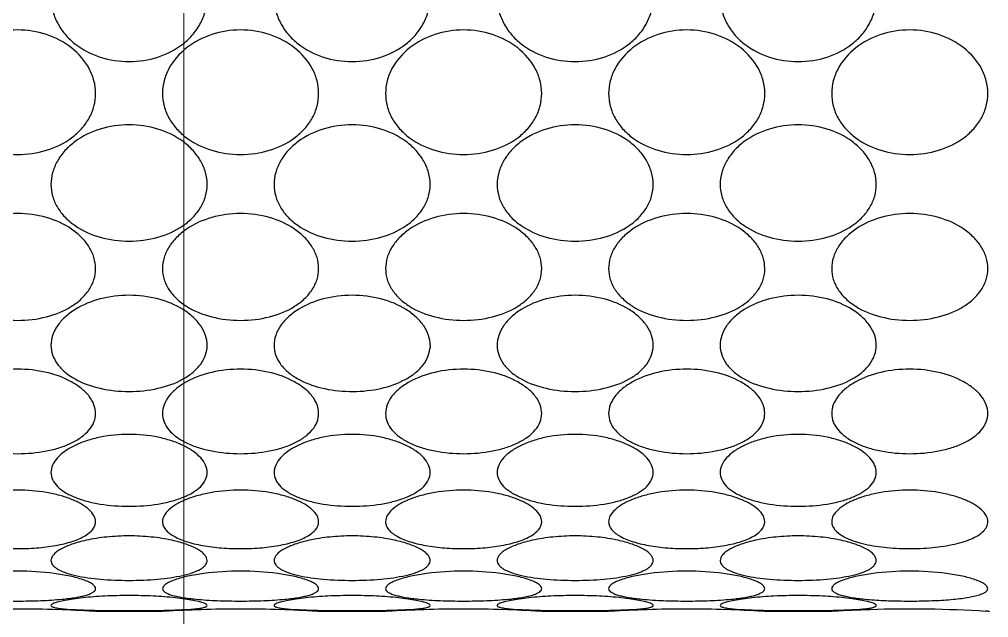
# Model space of a CAD drawing. Header units: inches. Extents: x 50354 to 53215, y -7830 to -6529.
# Drawn here: x 52290.7247 to 52291.2037, y -7447.0119 to -7446.7162 of the extents above; entities that cross this region are included whole.
import ezdxf

# ---------------------------------------------------------------- set-up
doc = ezdxf.new("R2010")
doc.units = ezdxf.units.IN
doc.header["$MEASUREMENT"] = 0
doc.linetypes.add('DASHED', pattern=[0.75, 0.5, -0.25])
doc.layers.add('BEAM', color=6, linetype='DASHED')
doc.layers.add('XR_ID 1F_FUR$0$A-SANI-FIX', color=134, linetype='Continuous')
doc.layers.add('FUNITURE', color=7, linetype='Continuous', lineweight=15, true_color=0x7d7673)

# ---------------------------------------------------------------- blocks, each defined once
blk = doc.blocks.new('XR_ID 1F_FUR$0$XR_1F FURN$0$A$C698E198A')
at = {"linetype": 'Continuous'}
for p, q in [((13, -31.66), (12.998, -31.635)), ((13, -31.66), (13, -32.5)), ((12.998, -32.525), (13, -32.5)), ((13, -34.46), (12.998, -34.435)), ((13, -34.46), (13, -35.3)), ((12.998, -35.325), (13, -35.3)), ((13, -37.26), (12.998, -37.235)), ((13, -37.26), (13, -38.1)), ((12.998, -38.125), (13, -38.1)), ((13, -40.06), (12.998, -40.035)), ((13, -40.06), (13, -40.9)), ((12.998, -40.925), (13, -40.9)), ((13, -42.86), (12.998, -42.835)), ((13, -42.86), (13, -42.88))]:
    blk.add_line(p, q, dxfattribs=at)
for centre, radius, start, end in [((28.273, -30.68), 15.304, 178.1361, 181.8696), ((28.325, -30.678), 15.357, 181.8698, 183.572), ((28.314, -33.481), 15.345, 176.4273, 178.1366), ((28.273, -33.48), 15.304, 178.1361, 181.8696), ((28.325, -33.478), 15.357, 181.8698, 183.572), ((28.314, -36.281), 15.345, 176.4273, 178.1366), ((9.661, -35.489), 0.37, 270.0112, 277.1413), ((28.273, -36.28), 15.304, 178.1361, 181.8696), ((28.325, -36.278), 15.357, 181.8698, 183.572), ((28.314, -39.081), 15.345, 176.4273, 178.1366), ((28.273, -39.08), 15.304, 178.1361, 181.8696), ((28.325, -39.078), 15.357, 181.8698, 183.572), ((28.314, -41.881), 15.345, 176.4273, 178.1366), ((28.295, -41.88), 15.326, 178.1391, 183.573)]:
    blk.add_arc(centre, radius, start, end, dxfattribs=at)
for points, knots in [([(6.5, -31.66), (6.446, -31.66), (6.338, -31.646), (6.129, -31.563), (5.906, -31.367), (5.74, -31.045), (5.683, -30.68), (5.74, -30.315), (5.906, -29.993), (6.129, -29.797), (6.338, -29.714), (6.446, -29.7), (6.5, -29.7)], [0, 0, 0, 0, 0.057826, 0.116908, 0.239465, 0.368128, 0.499999, 0.631869, 0.760534, 0.883092, 0.942174, 1, 1, 1, 1]), ([(6.5, -29.7), (6.553, -29.7), (6.661, -29.714), (6.812, -29.775), (6.947, -29.873), (7.101, -30.044), (7.232, -30.317), (7.283, -30.68), (7.232, -31.043), (7.101, -31.316), (6.947, -31.487), (6.812, -31.585), (6.661, -31.646), (6.553, -31.66), (6.5, -31.66)], [0, 0, 0, 0, 0.05807, 0.116648, 0.176553, 0.238282, 0.366741, 0.499998, 0.633256, 0.761717, 0.823447, 0.883352, 0.94193, 1, 1, 1, 1]), ([(8.699, -31.66), (8.652, -31.66), (8.557, -31.645), (8.423, -31.583), (8.302, -31.486), (8.16, -31.313), (8.039, -31.041), (7.991, -30.68), (8.039, -30.319), (8.16, -30.047), (8.302, -29.874), (8.423, -29.777), (8.557, -29.715), (8.652, -29.7), (8.699, -29.7)], [0, 0, 0, 0, 0.05273, 0.107892, 0.166442, 0.228535, 0.360979, 0.499998, 0.639018, 0.771464, 0.833558, 0.892108, 0.947271, 1, 1, 1, 1]), ([(8.699, -29.7), (8.744, -29.7), (8.838, -29.714), (8.967, -29.777), (9.082, -29.875), (9.213, -30.048), (9.321, -30.322), (9.363, -30.68), (9.321, -31.038), (9.213, -31.312), (9.082, -31.485), (8.967, -31.583), (8.838, -31.646), (8.744, -31.66), (8.699, -31.66)], [0, 0, 0, 0, 0.053016, 0.107462, 0.164933, 0.226177, 0.358763, 0.499998, 0.641234, 0.773822, 0.835067, 0.892538, 0.946984, 1, 1, 1, 1]), ([(10.517, -31.66), (10.48, -31.66), (10.402, -31.644), (10.295, -31.581), (10.199, -31.483), (10.084, -31.308), (9.987, -31.037), (9.948, -30.681), (9.987, -30.324), (10.083, -30.052), (10.198, -29.877), (10.295, -29.779), (10.402, -29.716), (10.48, -29.7), (10.517, -29.7)], [0, 0, 0, 0, 0.045325, 0.094979, 0.15068, 0.212542, 0.35067, 0.499754, 0.648873, 0.787116, 0.849074, 0.904872, 0.954631, 1, 1, 1, 1]), ([(10.517, -29.7), (10.553, -29.7), (10.629, -29.715), (10.731, -29.779), (10.819, -29.878), (10.893, -30.004), (10.95, -30.154), (11.007, -30.379), (11.033, -30.68), (11.007, -30.981), (10.95, -31.206), (10.893, -31.356), (10.819, -31.482), (10.731, -31.581), (10.629, -31.645), (10.553, -31.66), (10.517, -31.66)], [0, 0, 0, 0, 0.045372, 0.093927, 0.14827, 0.209219, 0.276238, 0.348113, 0.500002, 0.65189, 0.723765, 0.790784, 0.851732, 0.906073, 0.954628, 1, 1, 1, 1]), ([(11.876, -31.66), (11.85, -31.66), (11.792, -31.642), (11.718, -31.577), (11.65, -31.48), (11.591, -31.354), (11.543, -31.206), (11.494, -30.98), (11.471, -30.68), (11.494, -30.38), (11.543, -30.154), (11.591, -30.006), (11.65, -29.88), (11.718, -29.783), (11.792, -29.718), (11.85, -29.7), (11.876, -29.7)], [0, 0, 0, 0, 0.034965, 0.077478, 0.129946, 0.191999, 0.262052, 0.338123, 0.499998, 0.661873, 0.737945, 0.808, 0.870054, 0.922523, 0.965035, 1, 1, 1, 1]), ([(12.06, -29.845), (12.09, -29.899), (12.139, -30.026), (12.185, -30.237), (12.211, -30.476), (12.218, -30.727), (12.204, -30.976), (12.17, -31.206), (12.117, -31.404), (12.062, -31.519), (12.029, -31.564)], [0, 0, 0, 0, 0.10395, 0.228487, 0.366625, 0.510839, 0.653655, 0.787569, 0.905128, 1, 1, 1, 1]), ([(12.605, -31.503), (12.587, -31.45), (12.556, -31.33), (12.51, -31.056), (12.489, -30.68), (12.51, -30.304), (12.556, -30.03), (12.587, -29.91), (12.605, -29.857)], [0, 0, 0, 0, 0.100368, 0.222072, 0.499986, 0.777907, 0.899621, 1, 1, 1, 1]), ([(12.849, -30.118), (12.858, -30.208), (12.869, -30.395), (12.875, -30.679), (12.869, -30.964), (12.858, -31.151), (12.849, -31.241)], [0, 0, 0, 0, 0.239734, 0.499899, 0.760114, 1, 1, 1, 1]), ([(5.288, -31.1), (5.344, -31.1), (5.457, -31.114), (5.616, -31.175), (5.76, -31.272), (5.923, -31.442), (6.063, -31.715), (6.118, -32.08), (6.063, -32.445), (5.923, -32.718), (5.76, -32.888), (5.616, -32.985), (5.457, -33.046), (5.344, -33.06), (5.288, -33.06)], [0, 0, 0, 0, 0.059816, 0.11987, 0.180701, 0.242673, 0.369706, 0.500001, 0.630296, 0.757328, 0.819299, 0.880129, 0.940184, 1, 1, 1, 1]), ([(7.641, -33.06), (7.591, -33.06), (7.489, -33.045), (7.344, -32.984), (7.212, -32.887), (7.059, -32.715), (6.928, -32.443), (6.875, -32.08), (6.928, -31.717), (7.059, -31.445), (7.212, -31.273), (7.344, -31.176), (7.489, -31.115), (7.591, -31.1), (7.641, -31.1)], [0, 0, 0, 0, 0.055502, 0.11278, 0.172484, 0.234728, 0.364992, 0.500001, 0.63501, 0.765272, 0.827515, 0.887219, 0.944497, 1, 1, 1, 1]), ([(7.641, -31.1), (7.691, -31.1), (7.792, -31.114), (7.933, -31.176), (8.059, -31.274), (8.202, -31.446), (8.322, -31.719), (8.369, -32.08), (8.322, -32.441), (8.202, -32.714), (8.059, -32.886), (7.933, -32.984), (7.792, -33.046), (7.691, -33.06), (7.641, -33.06)], [0, 0, 0, 0, 0.055824, 0.112542, 0.171326, 0.232805, 0.363103, 0.500001, 0.6369, 0.767196, 0.828674, 0.887458, 0.944176, 1, 1, 1, 1]), ([(9.661, -33.06), (9.619, -33.06), (9.532, -33.045), (9.411, -32.982), (9.301, -32.884), (9.172, -32.711), (9.063, -32.439), (9.019, -32.08), (9.063, -31.721), (9.172, -31.449), (9.301, -31.276), (9.411, -31.178), (9.532, -31.115), (9.619, -31.1), (9.661, -31.1)], [0, 0, 0, 0, 0.049365, 0.101995, 0.159209, 0.221173, 0.356257, 0.500001, 0.643746, 0.778828, 0.840791, 0.898004, 0.950635, 1, 1, 1, 1]), ([(9.661, -31.1), (9.702, -31.1), (9.787, -31.115), (9.903, -31.178), (10.005, -31.276), (10.123, -31.451), (10.217, -31.724), (10.254, -32.08), (10.217, -32.436), (10.123, -32.709), (10.005, -32.884), (9.903, -32.982), (9.787, -33.045), (9.702, -33.06), (9.661, -33.06)], [0, 0, 0, 0, 0.049573, 0.101307, 0.157294, 0.218355, 0.353731, 0.500001, 0.646272, 0.781646, 0.842706, 0.898693, 0.950427, 1, 1, 1, 1]), ([(11.258, -33.06), (11.227, -33.06), (11.158, -33.043), (11.067, -32.979), (10.984, -32.881), (10.913, -32.755), (10.855, -32.606), (10.797, -32.381), (10.768, -32.08), (10.797, -31.779), (10.855, -31.554), (10.913, -31.405), (10.984, -31.279), (11.067, -31.181), (11.158, -31.117), (11.227, -31.1), (11.258, -31.1)], [0, 0, 0, 0, 0.040538, 0.086791, 0.140875, 0.202752, 0.271258, 0.3448, 0.500002, 0.655203, 0.728744, 0.797249, 0.859124, 0.913209, 0.959461, 1, 1, 1, 1]), ([(11.258, -31.1), (11.289, -31.1), (11.355, -31.116), (11.441, -31.181), (11.514, -31.279), (11.575, -31.406), (11.623, -31.554), (11.67, -31.78), (11.691, -32.08), (11.67, -32.38), (11.623, -32.606), (11.575, -32.754), (11.514, -32.881), (11.441, -32.979), (11.355, -33.044), (11.289, -33.06), (11.258, -33.06)], [0, 0, 0, 0, 0.040443, 0.085413, 0.13809, 0.199102, 0.267542, 0.341798, 0.500002, 0.658205, 0.73246, 0.800899, 0.86191, 0.914587, 0.959557, 1, 1, 1, 1]), ([(12.11, -31.542), (12.123, -31.481), (12.153, -31.371), (12.205, -31.247), (12.253, -31.171), (12.288, -31.132), (12.325, -31.107), (12.352, -31.1), (12.364, -31.1)], [0, 0, 0, 0, 0.349516, 0.637392, 0.753955, 0.851433, 0.931632, 1, 1, 1, 1]), ([(12.364, -31.1), (12.373, -31.1), (12.394, -31.104), (12.422, -31.121), (12.448, -31.147), (12.483, -31.199), (12.52, -31.286), (12.541, -31.363), (12.551, -31.406)], [0, 0, 0, 0, 0.076266, 0.159626, 0.256338, 0.369832, 0.650724, 1, 1, 1, 1]), ([(12.901, -33.024), (12.894, -33.005), (12.88, -32.959), (12.863, -32.878), (12.846, -32.776), (12.826, -32.61), (12.808, -32.376), (12.801, -32.08), (12.808, -31.784), (12.826, -31.55), (12.846, -31.384), (12.863, -31.282), (12.88, -31.201), (12.894, -31.155), (12.901, -31.136)], [0, 0, 0, 0, 0.031746, 0.075753, 0.130448, 0.194012, 0.34024, 0.500003, 0.659766, 0.805992, 0.869554, 0.924248, 0.968254, 1, 1, 1, 1]), ([(12.901, -31.136), (12.905, -31.127), (12.911, -31.113), (12.923, -31.1), (12.929, -31.1)], [0, 0, 0, 0, 0.65274, 1, 1, 1, 1]), ([(12.929, -31.1), (12.934, -31.1), (12.941, -31.108), (12.947, -31.12), (12.954, -31.142), (12.961, -31.179), (12.966, -31.211), (12.968, -31.229)], [0, 0, 0, 0, 0.10394, 0.188277, 0.298492, 0.598106, 1, 1, 1, 1]), ([(12.849, -31.241), (12.844, -31.298), (12.834, -31.379), (12.815, -31.481), (12.799, -31.542), (12.782, -31.591), (12.763, -31.628), (12.742, -31.653), (12.724, -31.66), (12.716, -31.66)], [0, 0, 0, 0, 0.377864, 0.538515, 0.677008, 0.791463, 0.881221, 0.94811, 1, 1, 1, 1]), ([(12.968, -31.229), (12.974, -31.281), (12.981, -31.398), (12.985, -31.516), (12.987, -31.582)], [0, 0, 0, 0, 0.43969, 1, 1, 1, 1]), ([(12.551, -31.406), (12.574, -31.509), (12.604, -31.734), (12.618, -32.08), (12.604, -32.426), (12.574, -32.651), (12.55, -32.754)], [0, 0, 0, 0, 0.23461, 0.500046, 0.765459, 1, 1, 1, 1]), ([(12.716, -31.66), (12.706, -31.66), (12.683, -31.649), (12.656, -31.616), (12.628, -31.566), (12.613, -31.525), (12.605, -31.503)], [0, 0, 0, 0, 0.147642, 0.355049, 0.63916, 1, 1, 1, 1]), ([(12.029, -31.564), (12.009, -31.591), (11.975, -31.628), (11.918, -31.655), (11.89, -31.66), (11.876, -31.66)], [0, 0, 0, 0, 0.546591, 0.779569, 1, 1, 1, 1]), ([(12.11, -32.618), (12.091, -32.533), (12.064, -32.354), (12.05, -32.08), (12.064, -31.806), (12.091, -31.627), (12.11, -31.542)], [0, 0, 0, 0, 0.241927, 0.499987, 0.758053, 1, 1, 1, 1]), ([(12.987, -31.582), (12.991, -31.748), (12.993, -32.081), (12.991, -32.413), (12.987, -32.579)], [0, 0, 0, 0, 0.500087, 1, 1, 1, 1]), ([(6.5, -34.46), (6.446, -34.46), (6.338, -34.446), (6.129, -34.363), (5.906, -34.167), (5.74, -33.845), (5.683, -33.48), (5.74, -33.115), (5.906, -32.793), (6.129, -32.597), (6.338, -32.514), (6.446, -32.5), (6.5, -32.5)], [0, 0, 0, 0, 0.057826, 0.116908, 0.239465, 0.368128, 0.499999, 0.631869, 0.760534, 0.883092, 0.942174, 1, 1, 1, 1]), ([(6.5, -32.5), (6.553, -32.5), (6.661, -32.514), (6.812, -32.575), (6.947, -32.673), (7.101, -32.844), (7.232, -33.117), (7.283, -33.48), (7.232, -33.843), (7.101, -34.116), (6.947, -34.287), (6.812, -34.385), (6.661, -34.446), (6.553, -34.46), (6.5, -34.46)], [0, 0, 0, 0, 0.05807, 0.116648, 0.176553, 0.238282, 0.366741, 0.499998, 0.633256, 0.761717, 0.823447, 0.883352, 0.94193, 1, 1, 1, 1]), ([(8.699, -34.46), (8.652, -34.46), (8.557, -34.445), (8.423, -34.383), (8.302, -34.286), (8.16, -34.113), (8.039, -33.841), (7.991, -33.48), (8.039, -33.119), (8.16, -32.847), (8.302, -32.674), (8.423, -32.577), (8.557, -32.515), (8.652, -32.5), (8.699, -32.5)], [0, 0, 0, 0, 0.05273, 0.107892, 0.166442, 0.228535, 0.360979, 0.499998, 0.639018, 0.771464, 0.833558, 0.892108, 0.947271, 1, 1, 1, 1]), ([(8.699, -32.5), (8.744, -32.5), (8.838, -32.514), (8.967, -32.577), (9.082, -32.675), (9.213, -32.848), (9.321, -33.122), (9.363, -33.48), (9.321, -33.838), (9.213, -34.112), (9.082, -34.285), (8.967, -34.383), (8.838, -34.446), (8.744, -34.46), (8.699, -34.46)], [0, 0, 0, 0, 0.053016, 0.107462, 0.164933, 0.226177, 0.358763, 0.499998, 0.641234, 0.773822, 0.835067, 0.892538, 0.946984, 1, 1, 1, 1]), ([(10.517, -34.46), (10.48, -34.46), (10.402, -34.444), (10.295, -34.381), (10.199, -34.283), (10.084, -34.108), (9.987, -33.837), (9.948, -33.481), (9.987, -33.124), (10.083, -32.852), (10.198, -32.677), (10.295, -32.579), (10.402, -32.516), (10.48, -32.5), (10.517, -32.5)], [0, 0, 0, 0, 0.045325, 0.094979, 0.15068, 0.212542, 0.35067, 0.499754, 0.648873, 0.787116, 0.849074, 0.904872, 0.954631, 1, 1, 1, 1]), ([(10.517, -32.5), (10.553, -32.5), (10.629, -32.515), (10.731, -32.579), (10.819, -32.678), (10.893, -32.804), (10.95, -32.954), (11.007, -33.179), (11.033, -33.48), (11.007, -33.781), (10.95, -34.006), (10.893, -34.156), (10.819, -34.282), (10.731, -34.381), (10.629, -34.445), (10.553, -34.46), (10.517, -34.46)], [0, 0, 0, 0, 0.045372, 0.093927, 0.14827, 0.209219, 0.276238, 0.348113, 0.500002, 0.65189, 0.723765, 0.790784, 0.851732, 0.906073, 0.954628, 1, 1, 1, 1]), ([(11.876, -34.46), (11.85, -34.46), (11.792, -34.442), (11.718, -34.377), (11.65, -34.28), (11.591, -34.154), (11.543, -34.006), (11.494, -33.78), (11.471, -33.48), (11.494, -33.18), (11.543, -32.954), (11.591, -32.806), (11.65, -32.68), (11.718, -32.583), (11.792, -32.518), (11.85, -32.5), (11.876, -32.5)], [0, 0, 0, 0, 0.034965, 0.077478, 0.129946, 0.191999, 0.262052, 0.338123, 0.499998, 0.661873, 0.737945, 0.808, 0.870054, 0.922523, 0.965035, 1, 1, 1, 1]), ([(11.876, -32.5), (11.893, -32.5), (11.929, -32.507), (11.978, -32.537), (12.023, -32.585), (12.048, -32.623), (12.06, -32.645)], [0, 0, 0, 0, 0.208603, 0.43564, 0.69689, 1, 1, 1, 1]), ([(12.605, -32.657), (12.613, -32.635), (12.628, -32.594), (12.656, -32.544), (12.683, -32.511), (12.706, -32.5), (12.716, -32.5)], [0, 0, 0, 0, 0.360851, 0.644967, 0.852372, 1, 1, 1, 1]), ([(12.716, -32.5), (12.724, -32.5), (12.742, -32.507), (12.763, -32.532), (12.782, -32.568), (12.799, -32.618), (12.814, -32.679), (12.834, -32.78), (12.843, -32.861), (12.849, -32.918)], [0, 0, 0, 0, 0.051938, 0.118849, 0.208602, 0.323036, 0.461504, 0.622134, 1, 1, 1, 1]), ([(12.987, -32.579), (12.985, -32.645), (12.981, -32.762), (12.974, -32.879), (12.968, -32.931)], [0, 0, 0, 0, 0.560169, 1, 1, 1, 1]), ([(12.06, -32.645), (12.09, -32.699), (12.139, -32.826), (12.185, -33.037), (12.211, -33.276), (12.218, -33.527), (12.204, -33.776), (12.17, -34.006), (12.117, -34.204), (12.062, -34.319), (12.029, -34.364)], [0, 0, 0, 0, 0.10395, 0.228487, 0.366625, 0.510839, 0.653655, 0.787569, 0.905128, 1, 1, 1, 1]), ([(12.364, -33.06), (12.352, -33.06), (12.325, -33.053), (12.288, -33.028), (12.253, -32.989), (12.205, -32.913), (12.153, -32.789), (12.123, -32.679), (12.11, -32.618)], [0, 0, 0, 0, 0.068375, 0.148578, 0.246055, 0.362615, 0.650483, 1, 1, 1, 1]), ([(12.605, -34.303), (12.587, -34.25), (12.556, -34.13), (12.51, -33.856), (12.489, -33.48), (12.51, -33.104), (12.556, -32.83), (12.587, -32.71), (12.605, -32.657)], [0, 0, 0, 0, 0.100368, 0.222072, 0.499986, 0.777907, 0.899621, 1, 1, 1, 1]), ([(12.55, -32.754), (12.541, -32.797), (12.52, -32.874), (12.483, -32.961), (12.448, -33.013), (12.422, -33.039), (12.394, -33.056), (12.373, -33.06), (12.364, -33.06)], [0, 0, 0, 0, 0.349245, 0.630114, 0.743606, 0.840326, 0.923707, 1, 1, 1, 1]), ([(12.849, -32.918), (12.858, -33.008), (12.869, -33.195), (12.875, -33.479), (12.869, -33.764), (12.858, -33.951), (12.849, -34.041)], [0, 0, 0, 0, 0.239734, 0.499899, 0.760114, 1, 1, 1, 1]), ([(12.968, -32.931), (12.966, -32.949), (12.962, -32.981), (12.954, -33.018), (12.947, -33.04), (12.941, -33.052), (12.934, -33.06), (12.929, -33.06)], [0, 0, 0, 0, 0.401908, 0.701539, 0.811757, 0.896092, 1, 1, 1, 1]), ([(12.929, -33.06), (12.923, -33.06), (12.911, -33.047), (12.905, -33.033), (12.901, -33.024)], [0, 0, 0, 0, 0.347255, 1, 1, 1, 1]), ([(5.288, -33.9), (5.344, -33.9), (5.457, -33.914), (5.616, -33.975), (5.76, -34.072), (5.923, -34.242), (6.063, -34.515), (6.118, -34.88), (6.063, -35.245), (5.923, -35.518), (5.76, -35.688), (5.616, -35.785), (5.457, -35.846), (5.344, -35.86), (5.288, -35.86)], [0, 0, 0, 0, 0.059816, 0.11987, 0.180701, 0.242673, 0.369706, 0.500001, 0.630296, 0.757328, 0.819299, 0.880129, 0.940184, 1, 1, 1, 1]), ([(7.641, -35.86), (7.591, -35.86), (7.489, -35.845), (7.344, -35.784), (7.212, -35.687), (7.059, -35.515), (6.928, -35.243), (6.875, -34.88), (6.928, -34.517), (7.059, -34.245), (7.212, -34.073), (7.344, -33.976), (7.489, -33.915), (7.591, -33.9), (7.641, -33.9)], [0, 0, 0, 0, 0.055502, 0.11278, 0.172484, 0.234728, 0.364992, 0.500001, 0.63501, 0.765272, 0.827515, 0.887219, 0.944497, 1, 1, 1, 1]), ([(7.641, -33.9), (7.691, -33.9), (7.792, -33.914), (7.933, -33.976), (8.059, -34.074), (8.202, -34.246), (8.322, -34.519), (8.369, -34.88), (8.322, -35.241), (8.202, -35.514), (8.059, -35.686), (7.933, -35.784), (7.792, -35.846), (7.691, -35.86), (7.641, -35.86)], [0, 0, 0, 0, 0.055824, 0.112542, 0.171326, 0.232805, 0.363103, 0.500001, 0.6369, 0.767196, 0.828674, 0.887458, 0.944176, 1, 1, 1, 1]), ([(9.661, -35.86), (9.619, -35.86), (9.532, -35.845), (9.411, -35.782), (9.301, -35.684), (9.172, -35.511), (9.063, -35.239), (9.019, -34.88), (9.063, -34.521), (9.172, -34.249), (9.301, -34.076), (9.411, -33.978), (9.532, -33.915), (9.619, -33.9), (9.661, -33.9)], [0, 0, 0, 0, 0.049365, 0.101995, 0.159209, 0.221173, 0.356257, 0.500001, 0.643746, 0.778828, 0.840791, 0.898004, 0.950635, 1, 1, 1, 1]), ([(9.661, -33.9), (9.701, -33.9), (9.784, -33.914), (9.898, -33.974), (9.998, -34.068), (10.115, -34.236), (10.211, -34.5), (10.253, -34.846), (10.225, -35.196), (10.14, -35.468), (10.033, -35.648), (9.938, -35.754), (9.829, -35.827), (9.747, -35.852), (9.707, -35.857)], [0, 0, 0, 0, 0.049311, 0.100666, 0.156085, 0.216421, 0.350199, 0.495258, 0.641327, 0.777988, 0.840198, 0.897464, 0.950188, 1, 1, 1, 1]), ([(11.258, -35.86), (11.227, -35.86), (11.158, -35.843), (11.067, -35.779), (10.984, -35.681), (10.913, -35.555), (10.855, -35.406), (10.797, -35.181), (10.768, -34.88), (10.797, -34.579), (10.855, -34.354), (10.913, -34.205), (10.984, -34.079), (11.067, -33.981), (11.158, -33.917), (11.227, -33.9), (11.258, -33.9)], [0, 0, 0, 0, 0.040538, 0.086791, 0.140875, 0.202752, 0.271258, 0.3448, 0.500002, 0.655203, 0.728744, 0.797249, 0.859124, 0.913209, 0.959461, 1, 1, 1, 1]), ([(11.258, -33.9), (11.289, -33.9), (11.355, -33.916), (11.441, -33.981), (11.514, -34.079), (11.575, -34.206), (11.623, -34.354), (11.67, -34.58), (11.691, -34.88), (11.67, -35.18), (11.623, -35.406), (11.575, -35.554), (11.514, -35.681), (11.441, -35.779), (11.355, -35.844), (11.289, -35.86), (11.258, -35.86)], [0, 0, 0, 0, 0.040443, 0.085413, 0.13809, 0.199102, 0.267542, 0.341798, 0.500002, 0.658205, 0.73246, 0.800899, 0.86191, 0.914587, 0.959557, 1, 1, 1, 1]), ([(12.11, -34.342), (12.123, -34.281), (12.153, -34.171), (12.205, -34.047), (12.253, -33.971), (12.288, -33.932), (12.325, -33.907), (12.352, -33.9), (12.364, -33.9)], [0, 0, 0, 0, 0.349516, 0.637392, 0.753955, 0.851433, 0.931632, 1, 1, 1, 1]), ([(12.364, -33.9), (12.373, -33.9), (12.394, -33.904), (12.422, -33.921), (12.448, -33.947), (12.483, -33.999), (12.52, -34.086), (12.541, -34.163), (12.551, -34.206)], [0, 0, 0, 0, 0.076266, 0.159626, 0.256338, 0.369832, 0.650724, 1, 1, 1, 1]), ([(12.901, -35.824), (12.894, -35.805), (12.88, -35.759), (12.863, -35.678), (12.846, -35.576), (12.826, -35.41), (12.808, -35.176), (12.801, -34.88), (12.808, -34.584), (12.826, -34.35), (12.846, -34.184), (12.863, -34.082), (12.88, -34.001), (12.894, -33.955), (12.901, -33.936)], [0, 0, 0, 0, 0.031746, 0.075753, 0.130448, 0.194012, 0.34024, 0.500003, 0.659766, 0.805992, 0.869554, 0.924248, 0.968254, 1, 1, 1, 1]), ([(12.901, -33.936), (12.905, -33.927), (12.911, -33.913), (12.923, -33.9), (12.929, -33.9)], [0, 0, 0, 0, 0.65274, 1, 1, 1, 1]), ([(12.929, -33.9), (12.934, -33.9), (12.941, -33.908), (12.947, -33.92), (12.954, -33.942), (12.961, -33.979), (12.966, -34.011), (12.968, -34.029)], [0, 0, 0, 0, 0.10394, 0.188277, 0.298492, 0.598106, 1, 1, 1, 1]), ([(12.849, -34.041), (12.844, -34.098), (12.834, -34.179), (12.815, -34.281), (12.799, -34.342), (12.782, -34.391), (12.763, -34.428), (12.742, -34.453), (12.724, -34.46), (12.716, -34.46)], [0, 0, 0, 0, 0.377864, 0.538515, 0.677008, 0.791463, 0.881221, 0.94811, 1, 1, 1, 1]), ([(12.968, -34.029), (12.974, -34.081), (12.981, -34.198), (12.985, -34.316), (12.987, -34.382)], [0, 0, 0, 0, 0.43969, 1, 1, 1, 1]), ([(12.551, -34.206), (12.574, -34.309), (12.604, -34.534), (12.618, -34.88), (12.604, -35.226), (12.574, -35.451), (12.55, -35.554)], [0, 0, 0, 0, 0.23461, 0.500046, 0.765459, 1, 1, 1, 1]), ([(12.716, -34.46), (12.706, -34.46), (12.683, -34.449), (12.656, -34.416), (12.628, -34.366), (12.613, -34.325), (12.605, -34.303)], [0, 0, 0, 0, 0.147642, 0.355049, 0.63916, 1, 1, 1, 1]), ([(12.029, -34.364), (12.009, -34.391), (11.975, -34.428), (11.918, -34.455), (11.89, -34.46), (11.876, -34.46)], [0, 0, 0, 0, 0.546591, 0.779569, 1, 1, 1, 1]), ([(12.11, -35.418), (12.091, -35.333), (12.064, -35.154), (12.05, -34.88), (12.064, -34.606), (12.091, -34.427), (12.11, -34.342)], [0, 0, 0, 0, 0.241927, 0.499987, 0.758053, 1, 1, 1, 1]), ([(12.987, -34.382), (12.991, -34.548), (12.993, -34.881), (12.991, -35.213), (12.987, -35.379)], [0, 0, 0, 0, 0.500087, 1, 1, 1, 1]), ([(6.5, -37.26), (6.446, -37.26), (6.338, -37.246), (6.129, -37.163), (5.906, -36.967), (5.74, -36.645), (5.683, -36.28), (5.74, -35.915), (5.906, -35.593), (6.129, -35.397), (6.338, -35.314), (6.446, -35.3), (6.5, -35.3)], [0, 0, 0, 0, 0.057826, 0.116908, 0.239465, 0.368128, 0.499999, 0.631869, 0.760534, 0.883092, 0.942174, 1, 1, 1, 1]), ([(6.5, -35.3), (6.553, -35.3), (6.661, -35.314), (6.812, -35.375), (6.947, -35.473), (7.101, -35.644), (7.232, -35.917), (7.283, -36.28), (7.232, -36.643), (7.101, -36.916), (6.947, -37.087), (6.812, -37.185), (6.661, -37.246), (6.553, -37.26), (6.5, -37.26)], [0, 0, 0, 0, 0.05807, 0.116648, 0.176553, 0.238282, 0.366741, 0.499998, 0.633256, 0.761717, 0.823447, 0.883352, 0.94193, 1, 1, 1, 1]), ([(8.699, -37.26), (8.652, -37.26), (8.557, -37.245), (8.423, -37.183), (8.302, -37.086), (8.16, -36.913), (8.039, -36.641), (7.991, -36.28), (8.039, -35.919), (8.16, -35.647), (8.302, -35.474), (8.423, -35.377), (8.557, -35.315), (8.652, -35.3), (8.699, -35.3)], [0, 0, 0, 0, 0.05273, 0.107892, 0.166442, 0.228535, 0.360979, 0.499998, 0.639018, 0.771464, 0.833558, 0.892108, 0.947271, 1, 1, 1, 1]), ([(8.699, -35.3), (8.744, -35.3), (8.838, -35.314), (8.967, -35.377), (9.082, -35.475), (9.213, -35.648), (9.321, -35.922), (9.363, -36.28), (9.321, -36.638), (9.213, -36.912), (9.082, -37.085), (8.967, -37.183), (8.838, -37.246), (8.744, -37.26), (8.699, -37.26)], [0, 0, 0, 0, 0.053016, 0.107462, 0.164933, 0.226177, 0.358763, 0.499998, 0.641234, 0.773822, 0.835067, 0.892538, 0.946984, 1, 1, 1, 1]), ([(10.517, -37.26), (10.48, -37.26), (10.402, -37.244), (10.295, -37.181), (10.199, -37.083), (10.084, -36.908), (9.987, -36.637), (9.948, -36.281), (9.987, -35.924), (10.083, -35.652), (10.198, -35.477), (10.295, -35.379), (10.402, -35.316), (10.48, -35.3), (10.517, -35.3)], [0, 0, 0, 0, 0.045325, 0.094979, 0.15068, 0.212542, 0.35067, 0.499754, 0.648873, 0.787116, 0.849074, 0.904872, 0.954631, 1, 1, 1, 1]), ([(10.517, -35.3), (10.553, -35.3), (10.629, -35.315), (10.731, -35.379), (10.819, -35.478), (10.893, -35.604), (10.95, -35.754), (11.007, -35.979), (11.033, -36.28), (11.007, -36.581), (10.95, -36.806), (10.893, -36.956), (10.819, -37.082), (10.731, -37.181), (10.629, -37.245), (10.553, -37.26), (10.517, -37.26)], [0, 0, 0, 0, 0.045372, 0.093927, 0.14827, 0.209219, 0.276238, 0.348113, 0.500002, 0.65189, 0.723765, 0.790784, 0.851732, 0.906073, 0.954628, 1, 1, 1, 1]), ([(11.876, -37.26), (11.85, -37.26), (11.792, -37.242), (11.718, -37.177), (11.65, -37.08), (11.591, -36.954), (11.543, -36.806), (11.494, -36.58), (11.471, -36.28), (11.494, -35.98), (11.543, -35.754), (11.591, -35.606), (11.65, -35.48), (11.718, -35.383), (11.792, -35.318), (11.85, -35.3), (11.876, -35.3)], [0, 0, 0, 0, 0.034965, 0.077478, 0.129946, 0.191999, 0.262052, 0.338123, 0.499998, 0.661873, 0.737945, 0.808, 0.870054, 0.922523, 0.965035, 1, 1, 1, 1]), ([(11.876, -35.3), (11.893, -35.3), (11.929, -35.307), (11.978, -35.337), (12.023, -35.385), (12.048, -35.423), (12.06, -35.445)], [0, 0, 0, 0, 0.208603, 0.43564, 0.69689, 1, 1, 1, 1]), ([(12.605, -35.457), (12.613, -35.435), (12.628, -35.394), (12.656, -35.344), (12.683, -35.311), (12.706, -35.3), (12.716, -35.3)], [0, 0, 0, 0, 0.360851, 0.644967, 0.852372, 1, 1, 1, 1]), ([(12.716, -35.3), (12.724, -35.3), (12.742, -35.307), (12.763, -35.332), (12.782, -35.368), (12.799, -35.418), (12.814, -35.479), (12.834, -35.58), (12.843, -35.661), (12.849, -35.718)], [0, 0, 0, 0, 0.051938, 0.118849, 0.208602, 0.323036, 0.461504, 0.622134, 1, 1, 1, 1]), ([(12.987, -35.379), (12.985, -35.445), (12.981, -35.562), (12.974, -35.679), (12.968, -35.731)], [0, 0, 0, 0, 0.560169, 1, 1, 1, 1]), ([(12.06, -35.445), (12.09, -35.499), (12.139, -35.626), (12.185, -35.837), (12.211, -36.076), (12.218, -36.327), (12.204, -36.576), (12.17, -36.806), (12.117, -37.004), (12.062, -37.119), (12.029, -37.164)], [0, 0, 0, 0, 0.10395, 0.228487, 0.366625, 0.510839, 0.653655, 0.787569, 0.905128, 1, 1, 1, 1]), ([(12.364, -35.86), (12.352, -35.86), (12.325, -35.853), (12.288, -35.828), (12.253, -35.789), (12.205, -35.713), (12.153, -35.589), (12.123, -35.479), (12.11, -35.418)], [0, 0, 0, 0, 0.068375, 0.148578, 0.246055, 0.362615, 0.650483, 1, 1, 1, 1]), ([(12.605, -37.103), (12.587, -37.05), (12.556, -36.93), (12.51, -36.656), (12.489, -36.28), (12.51, -35.904), (12.556, -35.63), (12.587, -35.51), (12.605, -35.457)], [0, 0, 0, 0, 0.100368, 0.222072, 0.499986, 0.777907, 0.899621, 1, 1, 1, 1]), ([(12.55, -35.554), (12.541, -35.597), (12.52, -35.674), (12.483, -35.761), (12.448, -35.813), (12.422, -35.839), (12.394, -35.856), (12.373, -35.86), (12.364, -35.86)], [0, 0, 0, 0, 0.349245, 0.630114, 0.743606, 0.840326, 0.923707, 1, 1, 1, 1]), ([(12.849, -35.718), (12.858, -35.808), (12.869, -35.995), (12.875, -36.279), (12.869, -36.564), (12.858, -36.751), (12.849, -36.841)], [0, 0, 0, 0, 0.239734, 0.499899, 0.760114, 1, 1, 1, 1]), ([(12.968, -35.731), (12.966, -35.749), (12.962, -35.781), (12.954, -35.818), (12.947, -35.84), (12.941, -35.852), (12.934, -35.86), (12.929, -35.86)], [0, 0, 0, 0, 0.401908, 0.701539, 0.811757, 0.896092, 1, 1, 1, 1]), ([(12.929, -35.86), (12.923, -35.86), (12.911, -35.847), (12.905, -35.833), (12.901, -35.824)], [0, 0, 0, 0, 0.347255, 1, 1, 1, 1]), ([(5.288, -36.7), (5.344, -36.7), (5.457, -36.714), (5.616, -36.775), (5.76, -36.872), (5.923, -37.042), (6.063, -37.315), (6.118, -37.68), (6.063, -38.045), (5.923, -38.318), (5.76, -38.488), (5.616, -38.585), (5.457, -38.646), (5.344, -38.66), (5.288, -38.66)], [0, 0, 0, 0, 0.059816, 0.11987, 0.180701, 0.242673, 0.369706, 0.500001, 0.630296, 0.757328, 0.819299, 0.880129, 0.940184, 1, 1, 1, 1]), ([(7.641, -38.66), (7.591, -38.66), (7.489, -38.645), (7.344, -38.584), (7.212, -38.487), (7.059, -38.315), (6.928, -38.043), (6.875, -37.68), (6.928, -37.317), (7.059, -37.045), (7.212, -36.873), (7.344, -36.776), (7.489, -36.715), (7.591, -36.7), (7.641, -36.7)], [0, 0, 0, 0, 0.055502, 0.11278, 0.172484, 0.234728, 0.364992, 0.500001, 0.63501, 0.765272, 0.827515, 0.887219, 0.944497, 1, 1, 1, 1]), ([(7.641, -36.7), (7.691, -36.7), (7.792, -36.714), (7.933, -36.776), (8.059, -36.874), (8.202, -37.046), (8.322, -37.319), (8.369, -37.68), (8.322, -38.041), (8.202, -38.314), (8.059, -38.486), (7.933, -38.584), (7.792, -38.646), (7.691, -38.66), (7.641, -38.66)], [0, 0, 0, 0, 0.055824, 0.112542, 0.171326, 0.232805, 0.363103, 0.500001, 0.6369, 0.767196, 0.828674, 0.887458, 0.944176, 1, 1, 1, 1]), ([(9.661, -38.66), (9.619, -38.66), (9.532, -38.645), (9.411, -38.582), (9.301, -38.484), (9.172, -38.311), (9.063, -38.039), (9.019, -37.68), (9.063, -37.321), (9.172, -37.049), (9.301, -36.876), (9.411, -36.778), (9.532, -36.715), (9.619, -36.7), (9.661, -36.7)], [0, 0, 0, 0, 0.049365, 0.101995, 0.159209, 0.221173, 0.356257, 0.500001, 0.643746, 0.778828, 0.840791, 0.898004, 0.950635, 1, 1, 1, 1]), ([(9.661, -36.7), (9.702, -36.7), (9.787, -36.715), (9.903, -36.778), (10.005, -36.876), (10.123, -37.051), (10.217, -37.324), (10.254, -37.68), (10.217, -38.036), (10.123, -38.309), (10.005, -38.484), (9.903, -38.582), (9.787, -38.645), (9.702, -38.66), (9.661, -38.66)], [0, 0, 0, 0, 0.049573, 0.101307, 0.157294, 0.218355, 0.353731, 0.500001, 0.646272, 0.781646, 0.842706, 0.898693, 0.950427, 1, 1, 1, 1]), ([(11.258, -38.66), (11.227, -38.66), (11.158, -38.643), (11.067, -38.579), (10.984, -38.481), (10.913, -38.355), (10.855, -38.206), (10.797, -37.981), (10.768, -37.68), (10.797, -37.379), (10.855, -37.154), (10.913, -37.005), (10.984, -36.879), (11.067, -36.781), (11.158, -36.717), (11.227, -36.7), (11.258, -36.7)], [0, 0, 0, 0, 0.040538, 0.086791, 0.140875, 0.202752, 0.271258, 0.3448, 0.500002, 0.655203, 0.728744, 0.797249, 0.859124, 0.913209, 0.959461, 1, 1, 1, 1]), ([(11.258, -36.7), (11.289, -36.7), (11.355, -36.716), (11.441, -36.781), (11.514, -36.879), (11.575, -37.006), (11.623, -37.154), (11.67, -37.38), (11.691, -37.68), (11.67, -37.98), (11.623, -38.206), (11.575, -38.354), (11.514, -38.481), (11.441, -38.579), (11.355, -38.644), (11.289, -38.66), (11.258, -38.66)], [0, 0, 0, 0, 0.040443, 0.085413, 0.13809, 0.199102, 0.267542, 0.341798, 0.500002, 0.658205, 0.73246, 0.800899, 0.86191, 0.914587, 0.959557, 1, 1, 1, 1]), ([(12.11, -37.142), (12.123, -37.081), (12.153, -36.971), (12.205, -36.847), (12.253, -36.771), (12.288, -36.732), (12.325, -36.707), (12.352, -36.7), (12.364, -36.7)], [0, 0, 0, 0, 0.349516, 0.637392, 0.753955, 0.851433, 0.931632, 1, 1, 1, 1]), ([(12.364, -36.7), (12.373, -36.7), (12.394, -36.704), (12.422, -36.721), (12.448, -36.747), (12.483, -36.799), (12.52, -36.886), (12.541, -36.963), (12.551, -37.006)], [0, 0, 0, 0, 0.076266, 0.159626, 0.256338, 0.369832, 0.650724, 1, 1, 1, 1]), ([(12.901, -38.624), (12.894, -38.605), (12.88, -38.559), (12.863, -38.478), (12.846, -38.376), (12.826, -38.21), (12.808, -37.976), (12.801, -37.68), (12.808, -37.384), (12.826, -37.15), (12.846, -36.984), (12.863, -36.882), (12.88, -36.801), (12.894, -36.755), (12.901, -36.736)], [0, 0, 0, 0, 0.031746, 0.075753, 0.130448, 0.194012, 0.34024, 0.500003, 0.659766, 0.805992, 0.869554, 0.924248, 0.968254, 1, 1, 1, 1]), ([(12.901, -36.736), (12.905, -36.727), (12.911, -36.713), (12.923, -36.7), (12.929, -36.7)], [0, 0, 0, 0, 0.65274, 1, 1, 1, 1]), ([(12.929, -36.7), (12.934, -36.7), (12.941, -36.708), (12.947, -36.72), (12.954, -36.742), (12.961, -36.779), (12.966, -36.811), (12.968, -36.829)], [0, 0, 0, 0, 0.10394, 0.188277, 0.298492, 0.598106, 1, 1, 1, 1]), ([(12.849, -36.841), (12.844, -36.898), (12.834, -36.979), (12.815, -37.081), (12.799, -37.142), (12.782, -37.191), (12.763, -37.228), (12.742, -37.253), (12.724, -37.26), (12.716, -37.26)], [0, 0, 0, 0, 0.377864, 0.538515, 0.677008, 0.791463, 0.881221, 0.94811, 1, 1, 1, 1]), ([(12.968, -36.829), (12.974, -36.881), (12.981, -36.998), (12.985, -37.116), (12.987, -37.182)], [0, 0, 0, 0, 0.43969, 1, 1, 1, 1]), ([(12.551, -37.006), (12.574, -37.109), (12.604, -37.334), (12.618, -37.68), (12.604, -38.026), (12.574, -38.251), (12.55, -38.354)], [0, 0, 0, 0, 0.23461, 0.500046, 0.765459, 1, 1, 1, 1]), ([(12.716, -37.26), (12.706, -37.26), (12.683, -37.249), (12.656, -37.216), (12.628, -37.166), (12.613, -37.125), (12.605, -37.103)], [0, 0, 0, 0, 0.147642, 0.355049, 0.63916, 1, 1, 1, 1]), ([(12.029, -37.164), (12.009, -37.191), (11.975, -37.228), (11.918, -37.255), (11.89, -37.26), (11.876, -37.26)], [0, 0, 0, 0, 0.546591, 0.779569, 1, 1, 1, 1]), ([(12.11, -38.218), (12.091, -38.133), (12.064, -37.954), (12.05, -37.68), (12.064, -37.406), (12.091, -37.227), (12.11, -37.142)], [0, 0, 0, 0, 0.241927, 0.499987, 0.758053, 1, 1, 1, 1]), ([(12.987, -37.182), (12.991, -37.348), (12.993, -37.681), (12.991, -38.013), (12.987, -38.179)], [0, 0, 0, 0, 0.500087, 1, 1, 1, 1]), ([(6.5, -40.06), (6.446, -40.06), (6.338, -40.046), (6.129, -39.963), (5.906, -39.767), (5.74, -39.445), (5.683, -39.08), (5.74, -38.715), (5.906, -38.393), (6.129, -38.197), (6.338, -38.114), (6.446, -38.1), (6.5, -38.1)], [0, 0, 0, 0, 0.057826, 0.116908, 0.239465, 0.368128, 0.499999, 0.631869, 0.760534, 0.883092, 0.942174, 1, 1, 1, 1]), ([(6.5, -38.1), (6.553, -38.1), (6.661, -38.114), (6.812, -38.175), (6.947, -38.273), (7.101, -38.444), (7.232, -38.717), (7.283, -39.08), (7.232, -39.443), (7.101, -39.716), (6.947, -39.887), (6.812, -39.985), (6.661, -40.046), (6.553, -40.06), (6.5, -40.06)], [0, 0, 0, 0, 0.05807, 0.116648, 0.176553, 0.238282, 0.366741, 0.499998, 0.633256, 0.761717, 0.823447, 0.883352, 0.94193, 1, 1, 1, 1]), ([(8.699, -40.06), (8.652, -40.06), (8.557, -40.045), (8.423, -39.983), (8.302, -39.886), (8.16, -39.713), (8.039, -39.441), (7.991, -39.08), (8.039, -38.719), (8.16, -38.447), (8.302, -38.274), (8.423, -38.177), (8.557, -38.115), (8.652, -38.1), (8.699, -38.1)], [0, 0, 0, 0, 0.05273, 0.107892, 0.166442, 0.228535, 0.360979, 0.499998, 0.639018, 0.771464, 0.833558, 0.892108, 0.947271, 1, 1, 1, 1]), ([(8.699, -38.1), (8.744, -38.1), (8.838, -38.114), (8.967, -38.177), (9.082, -38.275), (9.213, -38.448), (9.321, -38.722), (9.363, -39.08), (9.321, -39.438), (9.213, -39.712), (9.082, -39.885), (8.967, -39.983), (8.838, -40.046), (8.744, -40.06), (8.699, -40.06)], [0, 0, 0, 0, 0.053016, 0.107462, 0.164933, 0.226177, 0.358763, 0.499998, 0.641234, 0.773822, 0.835067, 0.892538, 0.946984, 1, 1, 1, 1]), ([(10.517, -40.06), (10.48, -40.06), (10.402, -40.044), (10.295, -39.981), (10.199, -39.883), (10.084, -39.708), (9.987, -39.437), (9.948, -39.081), (9.987, -38.724), (10.083, -38.452), (10.198, -38.277), (10.295, -38.179), (10.402, -38.116), (10.48, -38.1), (10.517, -38.1)], [0, 0, 0, 0, 0.045325, 0.094979, 0.15068, 0.212542, 0.35067, 0.499754, 0.648873, 0.787116, 0.849074, 0.904872, 0.954631, 1, 1, 1, 1]), ([(10.517, -38.1), (10.553, -38.1), (10.629, -38.115), (10.731, -38.179), (10.819, -38.278), (10.893, -38.404), (10.95, -38.554), (11.007, -38.779), (11.033, -39.08), (11.007, -39.381), (10.95, -39.606), (10.893, -39.756), (10.819, -39.882), (10.731, -39.981), (10.629, -40.045), (10.553, -40.06), (10.517, -40.06)], [0, 0, 0, 0, 0.045372, 0.093927, 0.14827, 0.209219, 0.276238, 0.348113, 0.500002, 0.65189, 0.723765, 0.790784, 0.851732, 0.906073, 0.954628, 1, 1, 1, 1]), ([(11.876, -40.06), (11.85, -40.06), (11.792, -40.042), (11.718, -39.977), (11.65, -39.88), (11.591, -39.754), (11.543, -39.606), (11.494, -39.38), (11.471, -39.08), (11.494, -38.78), (11.543, -38.554), (11.591, -38.406), (11.65, -38.28), (11.718, -38.183), (11.792, -38.118), (11.85, -38.1), (11.876, -38.1)], [0, 0, 0, 0, 0.034965, 0.077478, 0.129946, 0.191999, 0.262052, 0.338123, 0.499998, 0.661873, 0.737945, 0.808, 0.870054, 0.922523, 0.965035, 1, 1, 1, 1]), ([(11.876, -38.1), (11.893, -38.1), (11.929, -38.107), (11.978, -38.137), (12.023, -38.185), (12.048, -38.223), (12.06, -38.245)], [0, 0, 0, 0, 0.208603, 0.43564, 0.69689, 1, 1, 1, 1]), ([(12.605, -38.257), (12.613, -38.235), (12.628, -38.194), (12.656, -38.144), (12.683, -38.111), (12.706, -38.1), (12.716, -38.1)], [0, 0, 0, 0, 0.360851, 0.644967, 0.852372, 1, 1, 1, 1]), ([(12.716, -38.1), (12.724, -38.1), (12.742, -38.107), (12.763, -38.132), (12.782, -38.168), (12.799, -38.218), (12.814, -38.279), (12.834, -38.38), (12.843, -38.461), (12.849, -38.518)], [0, 0, 0, 0, 0.051938, 0.118849, 0.208602, 0.323036, 0.461504, 0.622134, 1, 1, 1, 1]), ([(12.987, -38.179), (12.985, -38.245), (12.981, -38.362), (12.974, -38.479), (12.968, -38.531)], [0, 0, 0, 0, 0.560169, 1, 1, 1, 1]), ([(12.06, -38.245), (12.09, -38.299), (12.139, -38.426), (12.185, -38.637), (12.211, -38.876), (12.218, -39.127), (12.204, -39.376), (12.17, -39.606), (12.117, -39.804), (12.062, -39.919), (12.029, -39.964)], [0, 0, 0, 0, 0.10395, 0.228487, 0.366625, 0.510839, 0.653655, 0.787569, 0.905128, 1, 1, 1, 1]), ([(12.364, -38.66), (12.352, -38.66), (12.325, -38.653), (12.288, -38.628), (12.253, -38.589), (12.205, -38.513), (12.153, -38.389), (12.123, -38.279), (12.11, -38.218)], [0, 0, 0, 0, 0.068375, 0.148578, 0.246055, 0.362615, 0.650483, 1, 1, 1, 1]), ([(12.605, -39.903), (12.587, -39.85), (12.556, -39.73), (12.51, -39.456), (12.489, -39.08), (12.51, -38.704), (12.556, -38.43), (12.587, -38.31), (12.605, -38.257)], [0, 0, 0, 0, 0.100368, 0.222072, 0.499986, 0.777907, 0.899621, 1, 1, 1, 1]), ([(12.55, -38.354), (12.541, -38.397), (12.52, -38.474), (12.483, -38.561), (12.448, -38.613), (12.422, -38.639), (12.394, -38.656), (12.373, -38.66), (12.364, -38.66)], [0, 0, 0, 0, 0.349245, 0.630114, 0.743606, 0.840326, 0.923707, 1, 1, 1, 1]), ([(12.849, -38.518), (12.858, -38.608), (12.869, -38.795), (12.875, -39.079), (12.869, -39.364), (12.858, -39.551), (12.849, -39.641)], [0, 0, 0, 0, 0.239734, 0.499899, 0.760114, 1, 1, 1, 1]), ([(12.968, -38.531), (12.966, -38.549), (12.962, -38.581), (12.954, -38.618), (12.947, -38.64), (12.941, -38.652), (12.934, -38.66), (12.929, -38.66)], [0, 0, 0, 0, 0.401908, 0.701539, 0.811757, 0.896092, 1, 1, 1, 1]), ([(12.929, -38.66), (12.923, -38.66), (12.911, -38.647), (12.905, -38.633), (12.901, -38.624)], [0, 0, 0, 0, 0.347255, 1, 1, 1, 1]), ([(5.288, -39.5), (5.344, -39.5), (5.457, -39.514), (5.616, -39.575), (5.76, -39.672), (5.923, -39.842), (6.063, -40.115), (6.118, -40.48), (6.063, -40.845), (5.923, -41.118), (5.76, -41.288), (5.616, -41.385), (5.457, -41.446), (5.344, -41.46), (5.288, -41.46)], [0, 0, 0, 0, 0.059816, 0.11987, 0.180701, 0.242673, 0.369706, 0.500001, 0.630296, 0.757328, 0.819299, 0.880129, 0.940184, 1, 1, 1, 1]), ([(7.641, -41.46), (7.591, -41.46), (7.489, -41.445), (7.344, -41.384), (7.212, -41.287), (7.059, -41.115), (6.928, -40.843), (6.875, -40.48), (6.928, -40.117), (7.059, -39.845), (7.212, -39.673), (7.344, -39.576), (7.489, -39.515), (7.591, -39.5), (7.641, -39.5)], [0, 0, 0, 0, 0.055502, 0.11278, 0.172484, 0.234728, 0.364992, 0.500001, 0.63501, 0.765272, 0.827515, 0.887219, 0.944497, 1, 1, 1, 1]), ([(7.641, -39.5), (7.691, -39.5), (7.792, -39.514), (7.933, -39.576), (8.059, -39.674), (8.202, -39.846), (8.322, -40.119), (8.369, -40.48), (8.322, -40.841), (8.202, -41.114), (8.059, -41.286), (7.933, -41.384), (7.792, -41.446), (7.691, -41.46), (7.641, -41.46)], [0, 0, 0, 0, 0.055824, 0.112542, 0.171326, 0.232805, 0.363103, 0.500001, 0.6369, 0.767196, 0.828674, 0.887458, 0.944176, 1, 1, 1, 1]), ([(9.661, -41.46), (9.619, -41.46), (9.532, -41.445), (9.411, -41.382), (9.301, -41.284), (9.172, -41.111), (9.063, -40.839), (9.019, -40.48), (9.063, -40.121), (9.172, -39.849), (9.301, -39.676), (9.411, -39.578), (9.532, -39.515), (9.619, -39.5), (9.661, -39.5)], [0, 0, 0, 0, 0.049365, 0.101995, 0.159209, 0.221173, 0.356257, 0.500001, 0.643746, 0.778828, 0.840791, 0.898004, 0.950635, 1, 1, 1, 1]), ([(9.661, -39.5), (9.702, -39.5), (9.787, -39.515), (9.903, -39.578), (10.005, -39.676), (10.123, -39.851), (10.217, -40.124), (10.254, -40.48), (10.217, -40.836), (10.123, -41.109), (10.005, -41.284), (9.903, -41.382), (9.787, -41.445), (9.702, -41.46), (9.661, -41.46)], [0, 0, 0, 0, 0.049573, 0.101307, 0.157294, 0.218355, 0.353731, 0.500001, 0.646272, 0.781646, 0.842706, 0.898693, 0.950427, 1, 1, 1, 1]), ([(11.258, -41.46), (11.227, -41.46), (11.158, -41.443), (11.067, -41.379), (10.984, -41.281), (10.913, -41.155), (10.855, -41.006), (10.797, -40.781), (10.768, -40.48), (10.797, -40.179), (10.855, -39.954), (10.913, -39.805), (10.984, -39.679), (11.067, -39.581), (11.158, -39.517), (11.227, -39.5), (11.258, -39.5)], [0, 0, 0, 0, 0.040538, 0.086791, 0.140875, 0.202752, 0.271258, 0.3448, 0.500002, 0.655203, 0.728744, 0.797249, 0.859124, 0.913209, 0.959461, 1, 1, 1, 1]), ([(11.258, -39.5), (11.289, -39.5), (11.355, -39.516), (11.441, -39.581), (11.514, -39.679), (11.575, -39.806), (11.623, -39.954), (11.67, -40.18), (11.691, -40.48), (11.67, -40.78), (11.623, -41.006), (11.575, -41.154), (11.514, -41.281), (11.441, -41.379), (11.355, -41.444), (11.289, -41.46), (11.258, -41.46)], [0, 0, 0, 0, 0.040443, 0.085413, 0.13809, 0.199102, 0.267542, 0.341798, 0.500002, 0.658205, 0.73246, 0.800899, 0.86191, 0.914587, 0.959557, 1, 1, 1, 1]), ([(12.11, -39.942), (12.123, -39.881), (12.153, -39.771), (12.205, -39.647), (12.253, -39.571), (12.288, -39.532), (12.325, -39.507), (12.352, -39.5), (12.364, -39.5)], [0, 0, 0, 0, 0.349516, 0.637392, 0.753955, 0.851433, 0.931632, 1, 1, 1, 1]), ([(12.364, -39.5), (12.373, -39.5), (12.394, -39.504), (12.422, -39.521), (12.448, -39.547), (12.483, -39.599), (12.52, -39.686), (12.541, -39.763), (12.551, -39.806)], [0, 0, 0, 0, 0.076266, 0.159626, 0.256338, 0.369832, 0.650724, 1, 1, 1, 1]), ([(12.901, -41.424), (12.894, -41.405), (12.88, -41.359), (12.863, -41.278), (12.846, -41.176), (12.826, -41.01), (12.808, -40.776), (12.801, -40.48), (12.808, -40.184), (12.826, -39.95), (12.846, -39.784), (12.863, -39.682), (12.88, -39.601), (12.894, -39.555), (12.901, -39.536)], [0, 0, 0, 0, 0.031746, 0.075753, 0.130448, 0.194012, 0.34024, 0.500003, 0.659766, 0.805992, 0.869554, 0.924248, 0.968254, 1, 1, 1, 1]), ([(12.901, -39.536), (12.905, -39.527), (12.911, -39.513), (12.923, -39.5), (12.929, -39.5)], [0, 0, 0, 0, 0.65274, 1, 1, 1, 1]), ([(12.929, -39.5), (12.934, -39.5), (12.941, -39.508), (12.947, -39.52), (12.954, -39.542), (12.961, -39.579), (12.966, -39.611), (12.968, -39.629)], [0, 0, 0, 0, 0.10394, 0.188277, 0.298492, 0.598106, 1, 1, 1, 1]), ([(12.849, -39.641), (12.844, -39.698), (12.834, -39.779), (12.815, -39.881), (12.799, -39.942), (12.782, -39.991), (12.763, -40.028), (12.742, -40.053), (12.724, -40.06), (12.716, -40.06)], [0, 0, 0, 0, 0.377864, 0.538515, 0.677008, 0.791463, 0.881221, 0.94811, 1, 1, 1, 1]), ([(12.968, -39.629), (12.974, -39.681), (12.981, -39.798), (12.985, -39.916), (12.987, -39.982)], [0, 0, 0, 0, 0.43969, 1, 1, 1, 1]), ([(12.551, -39.806), (12.574, -39.909), (12.604, -40.134), (12.618, -40.48), (12.604, -40.826), (12.574, -41.051), (12.55, -41.154)], [0, 0, 0, 0, 0.23461, 0.500046, 0.765459, 1, 1, 1, 1]), ([(12.716, -40.06), (12.706, -40.06), (12.683, -40.049), (12.656, -40.016), (12.628, -39.966), (12.613, -39.925), (12.605, -39.903)], [0, 0, 0, 0, 0.147642, 0.355049, 0.63916, 1, 1, 1, 1]), ([(12.029, -39.964), (12.009, -39.991), (11.975, -40.028), (11.918, -40.055), (11.89, -40.06), (11.876, -40.06)], [0, 0, 0, 0, 0.546591, 0.779569, 1, 1, 1, 1]), ([(12.11, -41.018), (12.091, -40.933), (12.064, -40.754), (12.05, -40.48), (12.064, -40.206), (12.091, -40.027), (12.11, -39.942)], [0, 0, 0, 0, 0.241927, 0.499987, 0.758053, 1, 1, 1, 1]), ([(12.987, -39.982), (12.991, -40.148), (12.993, -40.481), (12.991, -40.813), (12.987, -40.979)], [0, 0, 0, 0, 0.500087, 1, 1, 1, 1]), ([(6.5, -42.86), (6.446, -42.86), (6.338, -42.846), (6.129, -42.763), (5.906, -42.567), (5.74, -42.245), (5.683, -41.88), (5.74, -41.515), (5.906, -41.193), (6.129, -40.997), (6.338, -40.914), (6.446, -40.9), (6.5, -40.9)], [0, 0, 0, 0, 0.057826, 0.116908, 0.239465, 0.368128, 0.499999, 0.631869, 0.760534, 0.883092, 0.942174, 1, 1, 1, 1]), ([(6.5, -40.9), (6.553, -40.9), (6.661, -40.914), (6.812, -40.975), (6.947, -41.073), (7.101, -41.244), (7.232, -41.517), (7.283, -41.88), (7.232, -42.243), (7.101, -42.516), (6.947, -42.687), (6.812, -42.785), (6.661, -42.846), (6.553, -42.86), (6.5, -42.86)], [0, 0, 0, 0, 0.05807, 0.116648, 0.176553, 0.238282, 0.366741, 0.499998, 0.633256, 0.761717, 0.823447, 0.883352, 0.94193, 1, 1, 1, 1]), ([(8.699, -42.86), (8.652, -42.86), (8.557, -42.845), (8.423, -42.783), (8.302, -42.686), (8.16, -42.513), (8.039, -42.241), (7.991, -41.88), (8.039, -41.519), (8.16, -41.247), (8.302, -41.074), (8.423, -40.977), (8.557, -40.915), (8.652, -40.9), (8.699, -40.9)], [0, 0, 0, 0, 0.05273, 0.107892, 0.166442, 0.228535, 0.360979, 0.499998, 0.639018, 0.771464, 0.833558, 0.892108, 0.947271, 1, 1, 1, 1]), ([(8.699, -40.9), (8.744, -40.9), (8.838, -40.914), (8.967, -40.977), (9.082, -41.075), (9.213, -41.248), (9.321, -41.522), (9.363, -41.88), (9.321, -42.238), (9.213, -42.512), (9.082, -42.685), (8.967, -42.783), (8.838, -42.846), (8.744, -42.86), (8.699, -42.86)], [0, 0, 0, 0, 0.053016, 0.107462, 0.164933, 0.226177, 0.358763, 0.499998, 0.641234, 0.773822, 0.835067, 0.892538, 0.946984, 1, 1, 1, 1]), ([(10.517, -42.86), (10.48, -42.86), (10.402, -42.844), (10.295, -42.781), (10.199, -42.683), (10.084, -42.508), (9.987, -42.237), (9.948, -41.881), (9.987, -41.524), (10.083, -41.252), (10.198, -41.077), (10.295, -40.979), (10.402, -40.916), (10.48, -40.9), (10.517, -40.9)], [0, 0, 0, 0, 0.045325, 0.094979, 0.15068, 0.212542, 0.35067, 0.499754, 0.648873, 0.787116, 0.849074, 0.904872, 0.954631, 1, 1, 1, 1]), ([(10.517, -40.9), (10.553, -40.9), (10.629, -40.915), (10.731, -40.979), (10.819, -41.078), (10.893, -41.204), (10.95, -41.354), (11.007, -41.579), (11.033, -41.88), (11.007, -42.181), (10.95, -42.406), (10.893, -42.556), (10.819, -42.682), (10.731, -42.781), (10.629, -42.845), (10.553, -42.86), (10.517, -42.86)], [0, 0, 0, 0, 0.045372, 0.093927, 0.14827, 0.209219, 0.276238, 0.348113, 0.500002, 0.65189, 0.723765, 0.790784, 0.851732, 0.906073, 0.954628, 1, 1, 1, 1]), ([(11.876, -42.86), (11.85, -42.86), (11.792, -42.842), (11.718, -42.777), (11.65, -42.68), (11.591, -42.554), (11.543, -42.406), (11.494, -42.18), (11.471, -41.88), (11.494, -41.58), (11.543, -41.354), (11.591, -41.206), (11.65, -41.08), (11.718, -40.983), (11.792, -40.918), (11.85, -40.9), (11.876, -40.9)], [0, 0, 0, 0, 0.034965, 0.077478, 0.129946, 0.191999, 0.262052, 0.338123, 0.499998, 0.661873, 0.737945, 0.808, 0.870054, 0.922523, 0.965035, 1, 1, 1, 1]), ([(11.876, -40.9), (11.893, -40.9), (11.929, -40.907), (11.978, -40.937), (12.023, -40.985), (12.048, -41.023), (12.06, -41.045)], [0, 0, 0, 0, 0.208603, 0.43564, 0.69689, 1, 1, 1, 1]), ([(12.605, -41.057), (12.613, -41.035), (12.628, -40.994), (12.656, -40.944), (12.683, -40.911), (12.706, -40.9), (12.716, -40.9)], [0, 0, 0, 0, 0.360851, 0.644967, 0.852372, 1, 1, 1, 1]), ([(12.716, -40.9), (12.724, -40.9), (12.742, -40.907), (12.763, -40.932), (12.782, -40.968), (12.799, -41.018), (12.814, -41.079), (12.834, -41.18), (12.843, -41.261), (12.849, -41.318)], [0, 0, 0, 0, 0.051938, 0.118849, 0.208602, 0.323036, 0.461504, 0.622134, 1, 1, 1, 1]), ([(12.987, -40.979), (12.985, -41.045), (12.981, -41.162), (12.974, -41.279), (12.968, -41.331)], [0, 0, 0, 0, 0.560169, 1, 1, 1, 1]), ([(12.06, -41.045), (12.078, -41.076), (12.109, -41.144), (12.159, -41.303), (12.2, -41.532), (12.219, -41.825), (12.21, -42.122), (12.178, -42.361), (12.136, -42.533), (12.098, -42.643), (12.053, -42.734), (12.001, -42.803), (11.942, -42.849), (11.897, -42.86), (11.876, -42.86)], [0, 0, 0, 0, 0.053816, 0.115068, 0.254941, 0.408618, 0.564431, 0.710749, 0.776751, 0.836141, 0.887858, 0.931468, 0.967851, 1, 1, 1, 1]), ([(12.364, -41.46), (12.352, -41.46), (12.325, -41.453), (12.288, -41.428), (12.253, -41.389), (12.205, -41.313), (12.153, -41.189), (12.123, -41.079), (12.11, -41.018)], [0, 0, 0, 0, 0.068375, 0.148578, 0.246055, 0.362615, 0.650483, 1, 1, 1, 1]), ([(12.605, -42.703), (12.587, -42.65), (12.556, -42.53), (12.51, -42.256), (12.489, -41.88), (12.51, -41.504), (12.556, -41.23), (12.587, -41.11), (12.605, -41.057)], [0, 0, 0, 0, 0.100368, 0.222072, 0.499986, 0.777907, 0.899621, 1, 1, 1, 1]), ([(12.55, -41.154), (12.541, -41.197), (12.52, -41.274), (12.483, -41.361), (12.448, -41.413), (12.422, -41.439), (12.394, -41.456), (12.373, -41.46), (12.364, -41.46)], [0, 0, 0, 0, 0.349245, 0.630114, 0.743606, 0.840326, 0.923707, 1, 1, 1, 1]), ([(12.849, -41.318), (12.857, -41.396), (12.867, -41.558), (12.874, -41.807), (12.872, -42.06), (12.864, -42.266), (12.852, -42.422), (12.84, -42.527), (12.827, -42.62), (12.81, -42.701), (12.791, -42.767), (12.773, -42.811), (12.756, -42.837), (12.74, -42.853), (12.725, -42.86), (12.716, -42.86)], [0, 0, 0, 0, 0.147952, 0.308423, 0.471665, 0.628076, 0.700647, 0.76776, 0.828146, 0.880582, 0.924017, 0.957779, 0.971091, 0.982247, 1, 1, 1, 1]), ([(12.968, -41.331), (12.966, -41.349), (12.962, -41.381), (12.954, -41.418), (12.947, -41.44), (12.941, -41.452), (12.934, -41.46), (12.929, -41.46)], [0, 0, 0, 0, 0.401908, 0.701539, 0.811757, 0.896092, 1, 1, 1, 1]), ([(12.929, -41.46), (12.923, -41.46), (12.911, -41.447), (12.905, -41.433), (12.901, -41.424)], [0, 0, 0, 0, 0.347255, 1, 1, 1, 1]), ([(12.716, -42.86), (12.706, -42.86), (12.683, -42.849), (12.656, -42.816), (12.628, -42.766), (12.613, -42.725), (12.605, -42.703)], [0, 0, 0, 0, 0.147642, 0.355049, 0.63916, 1, 1, 1, 1])]:
    blk.add_open_spline(points, degree=3, knots=knots, dxfattribs=at)

msp = doc.modelspace()

# ---------------------------------------------------------------- linework, layer by layer
at = {"layer": 'BEAM', "color": 240, "lineweight": 53, "ltscale": 5, "true_color": 0xed1f24}
msp.add_lwpolyline([(52449.05591, -7440.18522), (52449.05591, -7483.68522), (52290.80591, -7483.68522), (52290.80591, -7440.18522)], close=True, dxfattribs=at)
at = {"layer": 'FUNITURE', "ltscale": 5}
msp.add_lwpolyline([(52290.80591, -7440.18522), (52367.09591, -7440.18522), (52367.09591, -7483.68522), (52290.80591, -7483.68522)], close=True, dxfattribs=at)

# ---------------------------------------------------------------- block references
at = {"layer": 'XR_ID 1F_FUR$0$A-SANI-FIX', "lineweight": 30, "xscale": -0.0393700787, "yscale": 0.0393700787, "zscale": 0.0393700787, "rotation": 90}
msp.add_blockref('XR_ID 1F_FUR$0$XR_1F FURN$0$A$C698E198A', (52289.51591, -7446.49691), dxfattribs=at)

doc.saveas('drawing.dxf')
